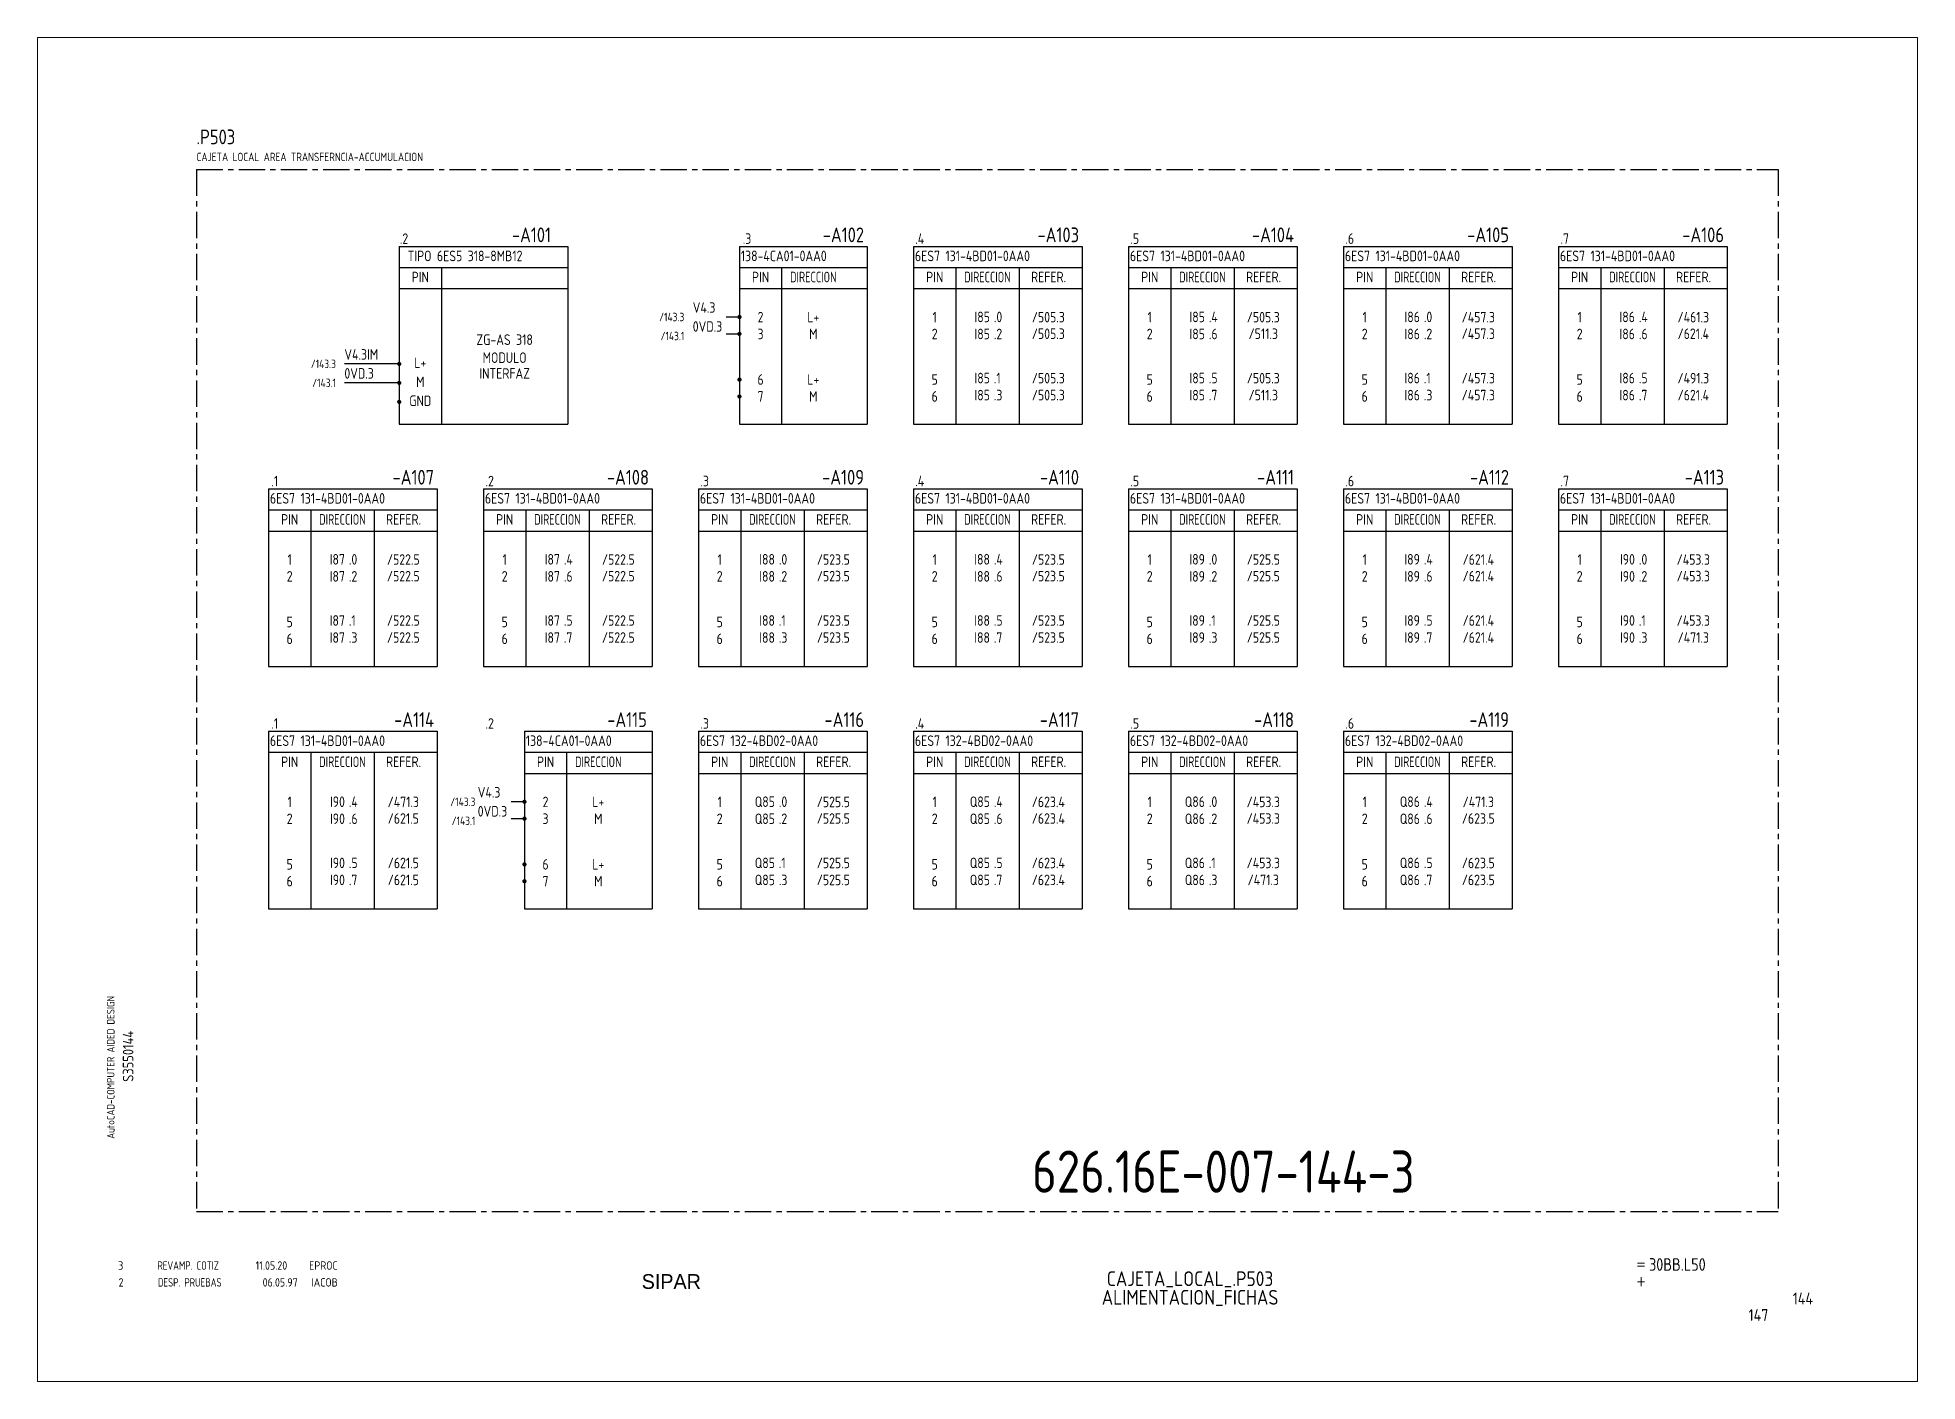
# Paper-space layout 'Presentación1' of a CAD drawing. Extents: x -7 to 439, y -9 to 310.
# The model-space entities are those that its viewports show. They can reach past a viewport. Long polylines and large blocks are cut down to what shows.
import ezdxf
from ezdxf.enums import TextEntityAlignment as Align

# ---------------------------------------------------------------- set-up
doc = ezdxf.new("R2010")
doc.units = 0
doc.header["$LTSCALE"] = 5
doc.header["$MEASUREMENT"] = 0
doc.linetypes.add('CENTER', pattern=[2, 1.25, -0.25, 0.25, -0.25])
doc.layers.get('0').update_dxf_attribs({"linetype": 'CONTINUOUS'})
doc.layers.add('CART', color=7, linetype='CONTINUOUS')
doc.styles.add('DIN', font='DIN.shx', dxfattribs={"width": 0.85})
doc.styles.add('N', font='ROMANS', dxfattribs={"width": 0.85, "height": 3})
doc.styles.add('X', font='UNIV.SHX', dxfattribs={"height": 3.5})

msp = doc.modelspace()

# ---------------------------------------------------------------- linework, layer by layer
at = {"color": 3, "linetype": 'CENTER'}
for p, q in [((634.19, 278.59), (1009.19, 278.59)), ((634.19, 278.59), (634.19, 31.63)), ((1009.19, 278.59), (1009.19, 31.63)), ((634.19, 31.63), (1009.19, 31.63))]:
    msp.add_line(p, q, dxfattribs=at)
at = {"color": 3}
for p, q in [((682.25, 260.37), (682.25, 218.24)), ((682.25, 260.37), (722.25, 260.37)), ((722.25, 260.37), (722.25, 218.24)), ((762.93, 260.37), (762.93, 218.24)), ((762.93, 260.37), (793.24, 260.37)), ((793.24, 260.37), (793.24, 218.24)), ((804.22, 260.37), (804.22, 218.24)), ((804.22, 260.37), (844.22, 260.37)), ((844.22, 260.37), (844.22, 218.24)), ((855.2, 260.37), (855.2, 218.24)), ((855.2, 260.37), (895.2, 260.37)), ((895.2, 260.37), (895.2, 218.24)), ((906.18, 260.37), (906.18, 218.24)), ((906.18, 260.37), (946.18, 260.37)), ((946.18, 260.37), (946.18, 218.24)), ((957.15, 260.37), (957.15, 218.24)), ((957.15, 260.37), (997.15, 260.37)), ((997.15, 260.37), (997.15, 218.24)), ((682.25, 255.37), (722.25, 255.37)), ((692.25, 255.37), (692.25, 218.24)), ((762.93, 255.37), (793.24, 255.37)), ((772.93, 255.37), (772.93, 218.24)), ((804.22, 255.37), (844.22, 255.37)), ((814.22, 255.37), (814.22, 218.24)), ((829.22, 255.37), (829.22, 218.24)), ((855.2, 255.37), (895.2, 255.37)), ((865.2, 255.37), (865.2, 218.24)), ((880.2, 255.37), (880.2, 218.24)), ((906.18, 255.37), (946.18, 255.37)), ((916.18, 255.37), (916.18, 218.24)), ((931.18, 255.37), (931.18, 218.24)), ((957.15, 255.37), (997.15, 255.37)), ((967.15, 255.37), (967.15, 218.24)), ((982.15, 255.37), (982.15, 218.24)), ((682.25, 250.37), (722.25, 250.37)), ((762.93, 250.37), (793.24, 250.37)), ((804.22, 250.37), (844.22, 250.37)), ((855.2, 250.37), (895.2, 250.37)), ((906.18, 250.37), (946.18, 250.37)), ((957.15, 250.37), (997.15, 250.37)), ((682.25, 218.24), (722.25, 218.24)), ((762.93, 218.24), (793.24, 218.24)), ((804.22, 218.24), (844.22, 218.24)), ((855.2, 218.24), (895.2, 218.24)), ((906.18, 218.24), (946.18, 218.24)), ((957.15, 218.24), (997.15, 218.24)), ((651.28, 202.91), (651.28, 160.78)), ((651.28, 202.91), (691.28, 202.91)), ((691.28, 202.91), (691.28, 160.78)), ((702.26, 202.91), (702.26, 160.78)), ((702.26, 202.91), (742.26, 202.91)), ((742.26, 202.91), (742.26, 160.78)), ((753.24, 202.91), (753.24, 160.78)), ((753.24, 202.91), (793.24, 202.91)), ((793.24, 202.91), (793.24, 160.78)), ((804.22, 202.91), (804.22, 160.78)), ((804.22, 202.91), (844.22, 202.91)), ((844.22, 202.91), (844.22, 160.78)), ((855.2, 202.91), (855.2, 160.78)), ((855.2, 202.91), (895.2, 202.91)), ((895.2, 202.91), (895.2, 160.78)), ((906.18, 202.91), (906.18, 160.78)), ((906.18, 202.91), (946.18, 202.91)), ((946.18, 202.91), (946.18, 160.78)), ((957.15, 202.91), (957.15, 160.78)), ((957.15, 202.91), (997.15, 202.91)), ((997.15, 202.91), (997.15, 160.78)), ((651.28, 197.91), (691.28, 197.91)), ((661.28, 197.91), (661.28, 160.78)), ((676.28, 197.91), (676.28, 160.78)), ((702.26, 197.91), (742.26, 197.91)), ((712.26, 197.91), (712.26, 160.78)), ((727.26, 197.91), (727.26, 160.78)), ((753.24, 197.91), (793.24, 197.91)), ((763.24, 197.91), (763.24, 160.78)), ((778.24, 197.91), (778.24, 160.78)), ((804.22, 197.91), (844.22, 197.91)), ((814.22, 197.91), (814.22, 160.78)), ((829.22, 197.91), (829.22, 160.78)), ((855.2, 197.91), (895.2, 197.91)), ((865.2, 197.91), (865.2, 160.78)), ((880.2, 197.91), (880.2, 160.78)), ((906.18, 197.91), (946.18, 197.91)), ((916.18, 197.91), (916.18, 160.78)), ((931.18, 197.91), (931.18, 160.78)), ((957.15, 197.91), (997.15, 197.91)), ((967.15, 197.91), (967.15, 160.78)), ((982.15, 197.91), (982.15, 160.78)), ((651.28, 192.91), (691.28, 192.91)), ((702.26, 192.91), (742.26, 192.91)), ((753.24, 192.91), (793.24, 192.91)), ((804.22, 192.91), (844.22, 192.91)), ((855.2, 192.91), (895.2, 192.91)), ((906.18, 192.91), (946.18, 192.91)), ((957.15, 192.91), (997.15, 192.91)), ((651.28, 160.78), (691.28, 160.78)), ((702.26, 160.78), (742.26, 160.78)), ((753.24, 160.78), (793.24, 160.78)), ((804.22, 160.78), (844.22, 160.78)), ((855.2, 160.78), (895.2, 160.78)), ((906.18, 160.78), (946.18, 160.78)), ((957.15, 160.78), (997.15, 160.78)), ((651.28, 145.45), (651.28, 103.31)), ((651.28, 145.45), (691.28, 145.45)), ((691.28, 145.45), (691.28, 103.31)), ((711.95, 145.45), (711.95, 103.31)), ((711.95, 145.45), (742.26, 145.45)), ((742.26, 145.45), (742.26, 103.31)), ((753.24, 145.45), (753.24, 103.31)), ((753.24, 145.45), (793.24, 145.45)), ((793.24, 145.45), (793.24, 103.31)), ((804.22, 145.45), (804.22, 103.31)), ((804.22, 145.45), (844.22, 145.45)), ((844.22, 145.45), (844.22, 103.31)), ((855.2, 145.45), (855.2, 103.31)), ((855.2, 145.45), (895.2, 145.45)), ((895.2, 145.45), (895.2, 103.31)), ((906.18, 145.45), (906.18, 103.31)), ((906.18, 145.45), (946.18, 145.45)), ((946.18, 145.45), (946.18, 103.31)), ((651.28, 140.45), (691.28, 140.45)), ((661.28, 140.45), (661.28, 103.31)), ((676.28, 140.45), (676.28, 103.31)), ((711.95, 140.45), (742.26, 140.45)), ((721.95, 140.45), (721.95, 103.31)), ((753.24, 140.45), (793.24, 140.45)), ((763.24, 140.45), (763.24, 103.31)), ((778.24, 140.45), (778.24, 103.31)), ((804.22, 140.45), (844.22, 140.45)), ((814.22, 140.45), (814.22, 103.31)), ((829.22, 140.45), (829.22, 103.31)), ((855.2, 140.45), (895.2, 140.45)), ((865.2, 140.45), (865.2, 103.31)), ((880.2, 140.45), (880.2, 103.31)), ((906.18, 140.45), (946.18, 140.45)), ((916.18, 140.45), (916.18, 103.31)), ((931.18, 140.45), (931.18, 103.31)), ((711.95, 135.45), (742.26, 135.45)), ((753.24, 135.45), (793.24, 135.45)), ((804.22, 135.45), (844.22, 135.45)), ((855.2, 135.45), (895.2, 135.45)), ((906.18, 135.45), (946.18, 135.45)), ((651.28, 103.31), (691.28, 103.31)), ((711.95, 103.31), (742.26, 103.31)), ((753.24, 103.31), (793.24, 103.31)), ((804.22, 103.31), (844.22, 103.31)), ((855.2, 103.31), (895.2, 103.31)), ((906.18, 103.31), (946.18, 103.31))]:
    msp.add_line(p, q, dxfattribs=at)
for p, q in [((762.93, 243.64), (759.8, 243.64)), ((759.8, 239.64), (762.93, 239.64)), ((682.25, 232.53), (669.25, 232.53)), ((682.25, 228.03), (669.25, 228.03)), ((711.95, 128.72), (708.82, 128.72)), ((708.82, 124.72), (711.95, 124.72))]:
    msp.add_line(p, q)
at = {"linetype": 'Continuous', "const_width": 0.5}
for points in [[(762.68, 243.64, 1), (763.18, 243.64, 1)], [(762.68, 239.64, 1), (763.18, 239.64, 1)], [(682, 232.53, 1), (682.5, 232.53, 1)], [(682, 228.03, 1), (682.5, 228.03, 1)], [(762.68, 228.8, 1), (763.18, 228.8, 1)], [(682, 223.53, 1), (682.5, 223.53, 1)], [(762.68, 224.8, 1), (763.18, 224.8, 1)], [(711.7, 128.72, 1), (712.2, 128.72, 1)], [(711.7, 124.72, 1), (712.2, 124.72, 1)], [(711.7, 113.88, 1), (712.2, 113.88, 1)], [(711.7, 109.88, 1), (712.2, 109.88, 1)]]:
    msp.add_lwpolyline(points, format="xyb", close=True, dxfattribs=at)

# ---------------------------------------------------------------- texts
at = {"color": 3, "style": 'DIN'}
for s, height, width, p in [('.P503', 3.5, 0.85, (634.19, 284.59)), ('3', 2, 0.9, (615.62, 17.79)), ('REVAMP. COTIZ', 2, 0.8, (624.93, 17.79)), ('11.05.20', 2, 0.9, (648.2, 17.79)), ('EPROC', 2, 0.9, (660.89, 17.79)), ('2', 2, 0.9, (615.72, 13.79)), ('DESP. PRUEBAS', 2, 0.8, (625.03, 13.79)), ('06.05.97', 2, 0.9, (649.86, 13.79)), ('IACOB', 2, 0.9, (661.43, 13.79))]:
    msp.add_text(s, height=height, dxfattribs=dict(at, width=width)).set_placement(p)
at = {"style": 'DIN', "width": 0.85}
for s, height, p in [('CAJETA LOCAL AREA TRANSFERNCIA-ACCUMULACION', 2, (634.19, 280.59)), ('TIPO 6ES5 318-8MB12', 2.5, (684.25, 256.87)), ('138-4CA01-0AA0', 2.5, (763.25, 256.87)), ('6ES7 131-4BD01-0AA0', 2.5, (804.54, 256.87)), ('6ES7 131-4BD01-0AA0', 2.5, (855.52, 256.87)), ('6ES7 131-4BD01-0AA0', 2.5, (906.5, 256.87)), ('6ES7 131-4BD01-0AA0', 2.5, (957.48, 256.87)), ('V4.3', 2.5, (751.85, 244.64)), ('0VD.3', 2.5, (751.85, 240.14)), ('.0', 2.5, (823.25, 242.41)), ('.2', 2.5, (823.25, 238.37)), ('.4', 2.5, (874.23, 242.41)), ('.6', 2.5, (874.23, 238.37)), ('.0', 2.5, (925.21, 242.41)), ('.2', 2.5, (925.21, 238.37)), ('.4', 2.5, (976.19, 242.41)), ('.6', 2.5, (976.19, 238.37)), ('V4.3IM', 2.5, (669.25, 233.53)), ('0VD.3', 2.5, (669.25, 229.03)), ('.1', 2.5, (823.25, 227.92)), ('.5', 2.5, (874.23, 227.92)), ('.1', 2.5, (925.21, 227.92)), ('.5', 2.5, (976.19, 227.92)), ('.3', 2.5, (823.25, 223.88)), ('.7', 2.5, (874.23, 223.88)), ('.3', 2.5, (925.21, 223.88)), ('.7', 2.5, (976.19, 223.88)), ('6ES7 131-4BD01-0AA0', 2.5, (651.61, 199.41)), ('6ES7 131-4BD01-0AA0', 2.5, (702.58, 199.41)), ('6ES7 131-4BD01-0AA0', 2.5, (753.56, 199.41)), ('6ES7 131-4BD01-0AA0', 2.5, (804.54, 199.41)), ('6ES7 131-4BD01-0AA0', 2.5, (855.52, 199.41)), ('6ES7 131-4BD01-0AA0', 2.5, (906.5, 199.41)), ('6ES7 131-4BD01-0AA0', 2.5, (957.48, 199.41)), ('.0', 2.5, (670.32, 184.95)), ('.4', 2.5, (721.3, 184.95)), ('.0', 2.5, (772.27, 184.95)), ('.4', 2.5, (823.25, 184.95)), ('.0', 2.5, (874.23, 184.95)), ('.4', 2.5, (925.21, 184.95)), ('.0', 2.5, (976.19, 184.95)), ('.2', 2.5, (670.32, 180.91)), ('.6', 2.5, (721.3, 180.91)), ('.2', 2.5, (772.27, 180.91)), ('.6', 2.5, (823.25, 180.91)), ('.2', 2.5, (874.23, 180.91)), ('.6', 2.5, (925.21, 180.91)), ('.2', 2.5, (976.19, 180.91)), ('.1', 2.5, (670.32, 170.46)), ('.5', 2.5, (721.3, 170.46)), ('.1', 2.5, (772.27, 170.46)), ('.5', 2.5, (823.25, 170.46)), ('.1', 2.5, (874.23, 170.46)), ('.5', 2.5, (925.21, 170.46)), ('.1', 2.5, (976.19, 170.46)), ('.3', 2.5, (670.32, 166.41)), ('.7', 2.5, (721.3, 166.41)), ('.3', 2.5, (772.27, 166.41)), ('.7', 2.5, (823.25, 166.41)), ('.3', 2.5, (874.23, 166.41)), ('.7', 2.5, (925.21, 166.41)), ('.3', 2.5, (976.19, 166.41)), ('6ES7 131-4BD01-0AA0', 2.5, (651.61, 141.95)), ('138-4CA01-0AA0', 2.5, (712.27, 141.95)), ('6ES7 132-4BD02-0AA0', 2.5, (753.56, 141.95)), ('6ES7 132-4BD02-0AA0', 2.5, (804.54, 141.95)), ('6ES7 132-4BD02-0AA0', 2.5, (855.52, 141.95)), ('6ES7 132-4BD02-0AA0', 2.5, (906.5, 141.95)), ('.4', 2.5, (670.32, 127.49)), ('V4.3', 2.5, (700.87, 129.72)), ('.0', 2.5, (772.27, 127.49)), ('.4', 2.5, (823.25, 127.49)), ('.0', 2.5, (874.23, 127.49)), ('.4', 2.5, (925.21, 127.49)), ('.6', 2.5, (670.32, 123.45)), ('0VD.3', 2.5, (700.87, 125.22)), ('.2', 2.5, (772.27, 123.45)), ('.6', 2.5, (823.25, 123.45)), ('.2', 2.5, (874.23, 123.45)), ('.6', 2.5, (925.21, 123.45)), ('.5', 2.5, (670.32, 112.99)), ('.7', 2.5, (670.32, 108.95)), ('.1', 2.5, (772.27, 112.99)), ('.3', 2.5, (772.27, 108.95)), ('.5', 2.5, (823.25, 112.99)), ('.7', 2.5, (823.25, 108.95)), ('.1', 2.5, (874.23, 112.99)), ('.3', 2.5, (874.23, 108.95)), ('.5', 2.5, (925.21, 112.99)), ('.7', 2.5, (925.21, 108.95))]:
    msp.add_text(s, height=height, dxfattribs=at).set_placement(p)
for s, p in [('.2', (683.39, 260.97)), ('.3', (764.72, 260.97)), ('.4', (805.67, 260.97)), ('.5', (856.65, 260.97)), ('.6', (907.63, 260.97)), ('.7', (958.61, 260.97)), ('PIN', (687.25, 251.87)), ('PIN', (767.93, 251.87)), ('PIN', (809.22, 251.87)), ('REFER.', (836.22, 251.87)), ('PIN', (860.2, 251.87)), ('REFER.', (887.2, 251.87)), ('PIN', (911.18, 251.87)), ('REFER.', (938.18, 251.87)), ('PIN', (962.15, 251.87)), ('REFER.', (989.15, 251.87)), ('3', (767.93, 238.37)), ('2', (767.93, 242.37)), ('L+', (780.43, 242.37)), ('M', (780.43, 238.37)), ('2', (809.22, 238.37)), ('1', (809.22, 242.37)), ('/505.3', (836.16, 242.36)), ('/505.3', (836.16, 238.43)), ('2', (860.2, 238.37)), ('1', (860.2, 242.37)), ('/505.3', (887.13, 242.36)), ('/511.3', (887.13, 238.43)), ('2', (911.18, 238.37)), ('1', (911.18, 242.37)), ('/457.3', (938.11, 242.36)), ('/457.3', (938.11, 238.43)), ('2', (962.15, 238.37)), ('1', (962.15, 242.37)), ('/461.3', (989.09, 242.36)), ('/621.4', (989.09, 238.43)), ('ZG-AS 318', (707.25, 237.02)), ('L+', (687.25, 231.53)), ('MODULO', (707.25, 232.75)), ('M', (687.25, 227.03)), ('INTERFAZ', (707.25, 229.02)), ('6', (767.93, 227.57)), ('L+', (780.43, 227.57)), ('5', (809.22, 227.57)), ('/505.3', (836.16, 227.9)), ('5', (860.2, 227.57)), ('/505.3', (887.13, 227.9)), ('5', (911.18, 227.57)), ('/457.3', (938.11, 227.9)), ('5', (962.15, 227.57)), ('/491.3', (989.09, 227.9)), ('GND', (687.25, 222.53)), ('7', (767.93, 223.57)), ('M', (780.43, 223.57)), ('6', (809.22, 223.57)), ('/505.3', (836.16, 223.88)), ('6', (860.2, 223.57)), ('/511.3', (887.13, 223.88)), ('6', (911.18, 223.57)), ('/457.3', (938.11, 223.88)), ('6', (962.15, 223.57)), ('/621.4', (989.09, 223.88)), ('.1', (652.74, 203.51)), ('.2', (703.71, 203.51)), ('.3', (754.69, 203.51)), ('.4', (805.67, 203.51)), ('.5', (856.65, 203.51)), ('.6', (907.63, 203.51)), ('.7', (958.61, 203.51)), ('PIN', (656.28, 194.41)), ('REFER.', (683.28, 194.41)), ('PIN', (707.26, 194.41)), ('REFER.', (734.26, 194.41)), ('PIN', (758.24, 194.41)), ('REFER.', (785.24, 194.41)), ('PIN', (809.22, 194.41)), ('REFER.', (836.22, 194.41)), ('PIN', (860.2, 194.41)), ('REFER.', (887.2, 194.41)), ('PIN', (911.18, 194.41)), ('REFER.', (938.18, 194.41)), ('PIN', (962.15, 194.41)), ('REFER.', (989.15, 194.41)), ('1', (656.28, 184.91)), ('/522.5', (683.22, 184.9)), ('1', (707.26, 184.91)), ('/522.5', (734.2, 184.9)), ('1', (758.24, 184.91)), ('/523.5', (785.18, 184.9)), ('1', (809.22, 184.91)), ('/523.5', (836.16, 184.9)), ('1', (860.2, 184.91)), ('/525.5', (887.13, 184.9)), ('1', (911.18, 184.91)), ('/621.4', (938.11, 184.9)), ('1', (962.15, 184.91)), ('/453.3', (989.09, 184.9)), ('2', (656.28, 180.91)), ('/522.5', (683.22, 180.97)), ('2', (707.26, 180.91)), ('/522.5', (734.2, 180.97)), ('2', (758.24, 180.91)), ('/523.5', (785.18, 180.97)), ('2', (809.22, 180.91)), ('/523.5', (836.16, 180.97)), ('2', (860.2, 180.91)), ('/525.5', (887.13, 180.97)), ('2', (911.18, 180.91)), ('/621.4', (938.11, 180.97)), ('2', (962.15, 180.91)), ('/453.3', (989.09, 180.97)), ('5', (656.28, 170.11)), ('/522.5', (683.22, 170.44)), ('5', (707.26, 170.11)), ('/522.5', (734.2, 170.44)), ('5', (758.24, 170.11)), ('/523.5', (785.18, 170.44)), ('5', (809.22, 170.11)), ('/523.5', (836.16, 170.44)), ('5', (860.2, 170.11)), ('/525.5', (887.13, 170.44)), ('5', (911.18, 170.11)), ('/621.4', (938.11, 170.44)), ('5', (962.15, 170.11)), ('/453.3', (989.09, 170.44)), ('6', (656.28, 166.11)), ('/522.5', (683.22, 166.41)), ('6', (707.26, 166.11)), ('/522.5', (734.2, 166.41)), ('6', (758.24, 166.11)), ('/523.5', (785.18, 166.41)), ('6', (809.22, 166.11)), ('/523.5', (836.16, 166.41)), ('6', (860.2, 166.11)), ('/525.5', (887.13, 166.41)), ('6', (911.18, 166.11)), ('/621.4', (938.11, 166.41)), ('6', (962.15, 166.11)), ('/471.3', (989.09, 166.41)), ('.1', (652.74, 146.04)), ('.2', (703.71, 146.04)), ('.3', (754.69, 146.04)), ('.4', (805.67, 146.04)), ('.5', (856.65, 146.04)), ('.6', (907.63, 146.04)), ('PIN', (656.28, 136.95)), ('REFER.', (683.28, 136.95)), ('PIN', (716.95, 136.95)), ('PIN', (758.24, 136.95)), ('REFER.', (785.24, 136.95)), ('PIN', (809.22, 136.95)), ('REFER.', (836.22, 136.95)), ('PIN', (860.2, 136.95)), ('REFER.', (887.2, 136.95)), ('PIN', (911.18, 136.95)), ('REFER.', (938.18, 136.95)), ('1', (656.28, 127.45)), ('/471.3', (683.22, 127.44)), ('2', (716.95, 127.45)), ('L+', (729.45, 127.45)), ('1', (758.24, 127.45)), ('/525.5', (785.18, 127.44)), ('1', (809.22, 127.45)), ('/623.4', (836.16, 127.44)), ('1', (860.2, 127.45)), ('/453.3', (887.13, 127.44)), ('1', (911.18, 127.45)), ('/471.3', (938.11, 127.44)), ('2', (656.28, 123.45)), ('/621.5', (683.22, 123.51)), ('3', (716.95, 123.45)), ('M', (729.45, 123.45)), ('2', (758.24, 123.45)), ('/525.5', (785.18, 123.51)), ('2', (809.22, 123.45)), ('/623.4', (836.16, 123.51)), ('2', (860.2, 123.45)), ('/453.3', (887.13, 123.51)), ('2', (911.18, 123.45)), ('/623.5', (938.11, 123.51)), ('5', (656.28, 112.65)), ('/621.5', (683.22, 112.97)), ('/621.5', (683.22, 108.95)), ('6', (716.95, 112.65)), ('L+', (729.45, 112.65)), ('5', (758.24, 112.65)), ('/525.5', (785.18, 112.97)), ('/525.5', (785.18, 108.95)), ('5', (809.22, 112.65)), ('/623.4', (836.16, 112.97)), ('/623.4', (836.16, 108.95)), ('5', (860.2, 112.65)), ('/453.3', (887.13, 112.97)), ('/471.3', (887.13, 108.95)), ('5', (911.18, 112.65)), ('/623.5', (938.11, 112.97)), ('/623.5', (938.11, 108.95)), ('6', (656.28, 108.65)), ('7', (716.95, 108.65)), ('M', (729.45, 108.65)), ('6', (758.24, 108.65)), ('6', (809.22, 108.65)), ('6', (860.2, 108.65)), ('6', (911.18, 108.65))]:
    msp.add_text(s, height=2.5, dxfattribs=at).set_placement(p, align=Align.CENTER)
at = {"color": 3, "style": 'DIN', "width": 0.85}
for s, p in [('-A101', (718.25, 261.37)), ('-A102', (792.47, 261.37)), ('-A103', (843.45, 261.37)), ('-A104', (894.42, 261.37)), ('-A105', (945.4, 261.37)), ('-A106', (996.38, 261.37)), ('-A107', (690.51, 203.91)), ('-A108', (741.49, 203.91)), ('-A109', (792.47, 203.91)), ('-A110', (843.45, 203.91)), ('-A111', (894.42, 203.91)), ('-A112', (945.4, 203.91)), ('-A113', (996.38, 203.91)), ('-A114', (690.51, 146.45)), ('-A115', (740.98, 146.45)), ('-A116', (792.47, 146.45)), ('-A117', (843.45, 146.45)), ('-A118', (894.42, 146.45)), ('-A119', (945.4, 146.45))]:
    msp.add_text(s, height=3.5, dxfattribs=at).set_placement(p, align=Align.RIGHT)
at = {"style": 'DIN', "width": 0.596129}
for p, p2 in [((774.93, 251.87), (785.93, 251.87)), ((816.22, 251.87), (827.22, 251.87)), ((867.2, 251.87), (878.2, 251.87)), ((918.18, 251.87), (929.18, 251.87)), ((969.15, 251.87), (980.15, 251.87)), ((663.28, 194.41), (674.28, 194.41)), ((714.26, 194.41), (725.26, 194.41)), ((765.24, 194.41), (776.24, 194.41)), ((816.22, 194.41), (827.22, 194.41)), ((867.2, 194.41), (878.2, 194.41)), ((918.18, 194.41), (929.18, 194.41)), ((969.15, 194.41), (980.15, 194.41)), ((663.28, 136.95), (674.28, 136.95)), ((723.95, 136.95), (734.95, 136.95)), ((765.24, 136.95), (776.24, 136.95)), ((816.22, 136.95), (827.22, 136.95)), ((867.2, 136.95), (878.2, 136.95)), ((918.18, 136.95), (929.18, 136.95))]:
    msp.add_text('DIRECCION', height=2.5, dxfattribs=at).set_placement(p, p2, align=Align.FIT)
at = {"style": 'DIN', "width": 0.85}
for s, height, p in [('/143.3', 2, (749.85, 242.64)), ('I85', 2.5, (822.32, 242.41)), ('I85', 2.5, (822.32, 238.37)), ('I85', 2.5, (873.3, 242.41)), ('I85', 2.5, (873.3, 238.37)), ('I86', 2.5, (924.27, 242.41)), ('I86', 2.5, (924.27, 238.37)), ('I86', 2.5, (975.25, 242.41)), ('I86', 2.5, (975.25, 238.37)), ('/143.1', 2, (749.85, 238.14)), ('/143.3', 2, (667.25, 231.53)), ('/143.1', 2, (667.25, 227.03)), ('I85', 2.5, (822.32, 227.92)), ('I85', 2.5, (873.3, 227.92)), ('I86', 2.5, (924.27, 227.92)), ('I86', 2.5, (975.25, 227.92)), ('I85', 2.5, (822.32, 223.88)), ('I85', 2.5, (873.3, 223.88)), ('I86', 2.5, (924.27, 223.88)), ('I86', 2.5, (975.25, 223.88)), ('I87', 2.5, (669.38, 184.95)), ('I87', 2.5, (720.36, 184.95)), ('I88', 2.5, (771.34, 184.95)), ('I88', 2.5, (822.32, 184.95)), ('I89', 2.5, (873.3, 184.95)), ('I89', 2.5, (924.27, 184.95)), ('I90', 2.5, (975.25, 184.95)), ('I87', 2.5, (669.38, 180.91)), ('I87', 2.5, (720.36, 180.91)), ('I88', 2.5, (771.34, 180.91)), ('I88', 2.5, (822.32, 180.91)), ('I89', 2.5, (873.3, 180.91)), ('I89', 2.5, (924.27, 180.91)), ('I90', 2.5, (975.25, 180.91)), ('I87', 2.5, (669.38, 170.46)), ('I87', 2.5, (720.36, 170.46)), ('I88', 2.5, (771.34, 170.46)), ('I88', 2.5, (822.32, 170.46)), ('I89', 2.5, (873.3, 170.46)), ('I89', 2.5, (924.27, 170.46)), ('I90', 2.5, (975.25, 170.46)), ('I87', 2.5, (669.38, 166.41)), ('I87', 2.5, (720.36, 166.41)), ('I88', 2.5, (771.34, 166.41)), ('I88', 2.5, (822.32, 166.41)), ('I89', 2.5, (873.3, 166.41)), ('I89', 2.5, (924.27, 166.41)), ('I90', 2.5, (975.25, 166.41)), ('I90', 2.5, (669.38, 127.49)), ('/143.3', 2, (700.32, 127.72)), ('Q85', 2.5, (771.34, 127.49)), ('Q85', 2.5, (822.32, 127.49)), ('Q86', 2.5, (873.3, 127.49)), ('Q86', 2.5, (924.27, 127.49)), ('I90', 2.5, (669.38, 123.45)), ('/143.1', 2, (700.32, 123.22)), ('Q85', 2.5, (771.34, 123.45)), ('Q85', 2.5, (822.32, 123.45)), ('Q86', 2.5, (873.3, 123.45)), ('Q86', 2.5, (924.27, 123.45)), ('I90', 2.5, (669.38, 112.99)), ('I90', 2.5, (669.38, 108.95)), ('Q85', 2.5, (771.34, 112.99)), ('Q85', 2.5, (771.34, 108.95)), ('Q85', 2.5, (822.32, 112.99)), ('Q85', 2.5, (822.32, 108.95)), ('Q86', 2.5, (873.3, 112.99)), ('Q86', 2.5, (873.3, 108.95)), ('Q86', 2.5, (924.27, 112.99)), ('Q86', 2.5, (924.27, 108.95))]:
    msp.add_text(s, height=height, dxfattribs=at).set_placement(p, align=Align.RIGHT)
at = {"color": 2, "insert": (832.3, 46.05), "char_height": 10, "width": 111.0411, "attachment_point": 1, "style": 'DIN'}
msp.add_mtext('626.16E-007-144-3', dxfattribs=at)
at = {"layer": 'CART', "color": 1, "style": 'DIN', "width": 0.9}
msp.add_text('AutoCAD-COMPUTER AIDED DESIGN', height=1.8, rotation=90, dxfattribs=at).set_placement((614.75, 48.84))
at = {"layer": 'CART', "color": 3, "style": 'N', "width": 0.85}
for s, p in [('=', (975.52, 17.91)), ('+', (975.52, 13.87))]:
    msp.add_text(s, height=2.5, dxfattribs=at).set_placement(p)
at = {"layer": 'CART', "color": 3, "style": 'DIN', "width": 0.9, "flags": 1}
msp.add_attdef('S3550144', text='', height=2.5, rotation=90, dxfattribs=at).set_placement((619.22, 68.38), align=Align.CENTER)
at = {"layer": 'CART', "color": 3, "style": 'DIN', "width": 0.85}
msp.add_attdef('30BB.L50', text='', height=3, dxfattribs=at).set_placement((978.6, 16.63), align=Align.BOTTOM_LEFT)
at = {"layer": 'CART', "color": 6, "style": 'X', "flags": 1}
msp.add_attdef('SIPAR', text='', height=3.5, dxfattribs=at).set_placement((746.77, 15), align=Align.MIDDLE)
at = {"layer": 'CART', "color": 2, "style": 'DIN', "width": 0.9, "flags": 1}
for tag, text, p in [('CAJETA_LOCAL_.P503', 'PLC', (869.77, 15.51)), ('ALIMENTACION_FICHAS', '', (869.77, 11.09))]:
    msp.add_attdef(tag, text=text, height=3.5, dxfattribs=at).set_placement(p, align=Align.MIDDLE)
msp.add_attdef('144', text='', height=2.8, dxfattribs=at).set_placement((1017.48, 9.56), align=Align.RIGHT)
at = {"layer": 'CART', "color": 7, "style": 'DIN', "width": 0.9, "flags": 1}
msp.add_attdef('147', (1002.2, 5.65), '', height=2.8, dxfattribs=at)

psp = doc.layouts.new('Presentación1')

# ---------------------------------------------------------------- viewports
at = {"layer": '0', "linetype": 'Continuous'}
psp.add_viewport(center=(216.25, 150.76), size=(445.72, 318.5588), view_center_point=(819.37, 150.6), view_height=318.5589, dxfattribs=at)

doc.saveas('drawing.dxf')
